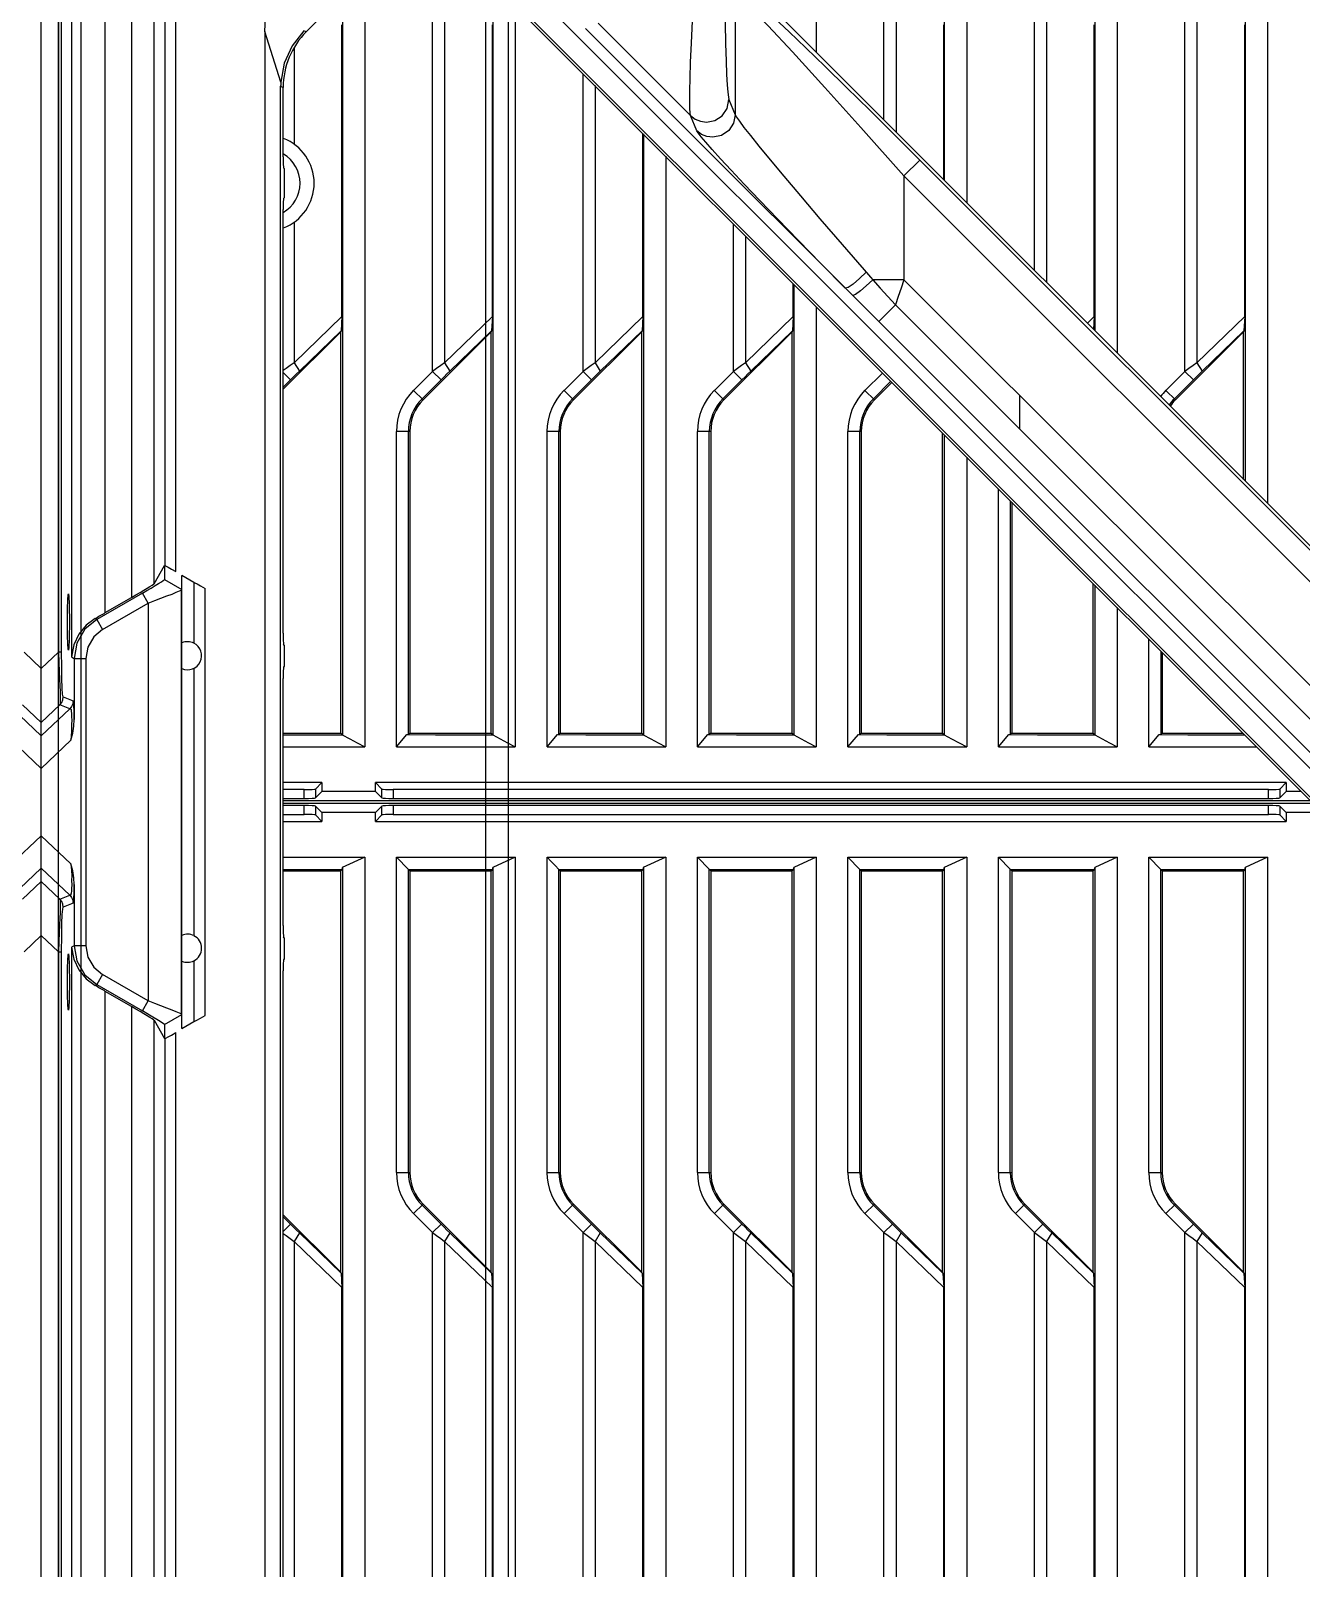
# Model space of a CAD drawing. Header units: millimetres. Extents: x -3132 to 28633, y 682 to 5849.
# Drawn here: x 24060 to 24172.9, y 2267.6 to 2404.3 of the extents above; entities that cross this region are included whole.
import ezdxf

# ---------------------------------------------------------------- set-up
doc = ezdxf.new("R2010")
doc.units = ezdxf.units.MM

# ---------------------------------------------------------------- blocks, each defined once
blk = doc.blocks.new('rtjg')
at = {"linetype": 'Continuous'}
for p, q in [((18239.39, 1763.81), (18239.39, 2763.81)), ((18739.39, 1763.81), (18739.39, 2763.81)), ((18242.08, 2500.91), (18242.08, 2026.71)), ((18240.91, 2500.5), (18240.91, 2027.12)), ((18241.2, 2027.12), (18241.2, 2500.5)), ((18245.08, 2030.64), (18245.08, 2496.98)), ((18247.41, 2495.64), (18247.41, 2031.98)), ((18249.41, 2033.21), (18249.41, 2494.41)), ((18333, 2257.99), (18333, 2055.71)), ((18334.99, 2258.81), (18334.99, 2053.72)), ((18321.62, 2256.52), (18321.62, 2067.09)), ((18319.63, 2255.85), (18319.63, 2069.08)), ((18308.25, 2252.06), (18308.25, 2080.46)), ((18346.37, 2251.81), (18346.37, 2042.34)), ((18348.36, 2251.81), (18348.36, 2040.35)), ((18250.36, 2120.48), (18250.36, 2034.83)), ((18251.35, 2034.29), (18251.35, 2118.96)), ((18273.31, 2095.59), (18358.39, 2010.52)), ((18271.96, 2091.29), (18262.94, 2082.27)), ((18355.81, 2010.27), (18274.78, 2091.29)), ((18268.14, 2087.47), (18268.14, 2018.72)), ((18274.16, 2052.08), (18274.16, 2087.75)), ((18275.23, 2086.98), (18275.23, 2052.85)), ((18314.27, 2074.43), (18314.27, 2087.75)), ((18315.34, 2086.98), (18315.34, 2073.36)), ((18327.64, 2061.06), (18327.64, 2087.75)), ((18328.71, 2086.98), (18328.71, 2059.99)), ((18341.01, 2052.08), (18341.01, 2087.75)), ((18342.08, 2086.98), (18342.08, 2052.85)), ((18266.15, 2085.48), (18266.15, 2019.79)), ((18279.52, 2086.56), (18279.52, 2019.79)), ((18301.05, 2085.64), (18301.05, 2074.88)), ((18302.48, 2086.23), (18353.31, 2035.39)), ((18281.51, 2084.57), (18281.51, 2018.72)), ((18266.1, 2056.95), (18266.1, 2082.88)), ((18279.47, 2056.95), (18279.47, 2082.88)), ((18288.87, 2083.03), (18297.08, 2074.82)), ((18319.58, 2069.12), (18319.58, 2082.88)), ((18332.95, 2056.95), (18332.95, 2082.88)), ((18346.32, 2056.95), (18346.32, 2082.88)), ((18260.67, 2077.79), (18259.24, 2082.29)), ((18259.24, 2082.29), (18259.24, 1838.49)), ((18262.94, 2082.27), (18262.73, 2082.36)), ((18404.71, 1965.61), (18287.75, 2082.57)), ((18261.86, 2080.87), (18261.86, 2072.27)), ((18287.53, 2052.08), (18287.53, 2078.54)), ((18260.66, 2077.42), (18260.89, 2077.33)), ((18260.66, 1838.49), (18260.66, 2077.42)), ((18260.89, 2071.16), (18260.89, 2077.33)), ((18288.6, 2077.48), (18288.6, 2052.85)), ((18300.49, 2076.24), (18301.05, 2074.88)), ((18297.64, 2073.47), (18297.08, 2074.82)), ((18292.84, 2056.95), (18292.84, 2073.23)), ((18292.89, 2073.19), (18292.89, 2019.79)), ((18294.88, 2071.2), (18294.88, 2018.72)), ((18316.04, 2069.46), (18317.46, 2070.87)), ((18355.09, 2033.24), (18317.46, 2070.87)), ((18260.92, 2070.17), (18260.96, 2070.11)), ((18260.96, 2070.11), (18260.96, 2067.51)), ((18316.04, 2069.46), (18398.86, 1986.65)), ((18316.04, 2069.46), (18316.04, 2060.23)), ((18260.89, 2028.83), (18260.89, 2066.46)), ((18260.92, 2067.45), (18260.96, 2067.51)), ((18261.86, 2065.35), (18261.86, 2052.85)), ((18300.9, 2052.08), (18300.9, 2065.17)), ((18301.97, 2064.11), (18301.97, 2052.85)), ((18306.21, 2056.95), (18306.21, 2059.86)), ((18306.26, 2059.82), (18306.26, 2019.79)), ((18316.04, 2060.23), (18313.27, 2060.23)), ((18405.15, 1971.13), (18316.04, 2060.23)), ((18266.1, 2056.95), (18261.86, 2052.85)), ((18266.1, 2056.95), (18266.03, 2055.69)), ((18279.47, 2056.95), (18275.23, 2052.85)), ((18279.47, 2056.95), (18279.4, 2055.69)), ((18292.84, 2056.95), (18288.6, 2052.85)), ((18292.84, 2056.95), (18292.77, 2055.69)), ((18306.21, 2056.95), (18301.97, 2052.85)), ((18306.21, 2056.95), (18306.14, 2055.69)), ((18308.25, 2057.83), (18308.25, 2018.72)), ((18313.81, 2056.51), (18315.29, 2057.99)), ((18315.29, 2057.99), (18405.14, 1968.15)), ((18332.95, 2056.95), (18332.34, 2056.36)), ((18332.95, 2056.95), (18332.89, 2055.81)), ((18346.32, 2056.95), (18342.08, 2052.85)), ((18346.32, 2056.95), (18346.25, 2055.69)), ((18260.89, 2050.5), (18266, 2055.61)), ((18262.32, 2052.11), (18266.03, 2055.69)), ((18266.03, 2055.69), (18266, 2055.61)), ((18266, 2019.94), (18266, 2055.61)), ((18273.31, 2049.55), (18279.37, 2055.61)), ((18275.69, 2052.11), (18279.4, 2055.69)), ((18279.4, 2055.69), (18279.37, 2055.61)), ((18279.37, 2019.94), (18279.37, 2055.61)), ((18286.68, 2049.55), (18292.74, 2055.61)), ((18289.06, 2052.11), (18292.77, 2055.69)), ((18292.77, 2055.69), (18292.74, 2055.61)), ((18292.74, 2019.94), (18292.74, 2055.61)), ((18300.05, 2049.55), (18306.11, 2055.61)), ((18302.43, 2052.11), (18306.14, 2055.69)), ((18306.14, 2055.69), (18306.11, 2055.61)), ((18306.11, 2019.94), (18306.11, 2055.61)), ((18340.16, 2049.55), (18346.22, 2055.61)), ((18342.54, 2052.11), (18346.25, 2055.69)), ((18346.25, 2055.69), (18346.22, 2055.61)), ((18346.22, 2042.48), (18346.22, 2055.61)), ((18261.86, 2052.85), (18262.32, 2052.11)), ((18275.23, 2052.85), (18275.69, 2052.11)), ((18288.6, 2052.85), (18289.06, 2052.11)), ((18301.97, 2052.85), (18302.43, 2052.11)), ((18342.08, 2052.85), (18342.54, 2052.11)), ((18261.54, 2051.34), (18260.89, 2051.99)), ((18260.89, 2050.69), (18261.54, 2051.34)), ((18274.16, 2052.08), (18272.47, 2050.39)), ((18273.22, 2049.65), (18274.91, 2051.34)), ((18274.91, 2051.34), (18274.16, 2052.08)), ((18287.53, 2052.08), (18285.84, 2050.39)), ((18286.59, 2049.65), (18288.28, 2051.34)), ((18288.28, 2051.34), (18287.53, 2052.08)), ((18300.9, 2052.08), (18299.21, 2050.39)), ((18299.96, 2049.65), (18301.65, 2051.34)), ((18301.65, 2051.34), (18300.9, 2052.08)), ((18314.13, 2051.94), (18312.58, 2050.39)), ((18341.01, 2052.08), (18339.32, 2050.39)), ((18341.76, 2051.34), (18340.07, 2049.65)), ((18341.76, 2051.34), (18341.01, 2052.08)), ((18272.47, 2050.39), (18273.31, 2049.55)), ((18285.84, 2050.39), (18286.68, 2049.55)), ((18299.21, 2050.39), (18300.05, 2049.55)), ((18312.58, 2050.39), (18313.42, 2049.55)), ((18313.33, 2049.65), (18314.88, 2051.2)), ((18313.42, 2049.55), (18314.97, 2051.1)), ((18326.34, 2046.94), (18326.34, 2049.93)), ((18339.32, 2050.39), (18340.16, 2049.55)), ((18272.14, 2046.73), (18270.96, 2046.73)), ((18270.96, 2018.72), (18270.96, 2046.73)), ((18272.01, 2019.81), (18272.01, 2046.73)), ((18272.14, 2046.73), (18272.14, 2019.94)), ((18285.51, 2046.73), (18284.33, 2046.73)), ((18284.33, 2018.72), (18284.33, 2046.73)), ((18285.38, 2019.81), (18285.38, 2046.73)), ((18285.51, 2046.73), (18285.51, 2019.94)), ((18298.88, 2046.73), (18297.7, 2046.73)), ((18297.7, 2018.72), (18297.7, 2046.73)), ((18298.75, 2019.81), (18298.75, 2046.73)), ((18298.88, 2046.73), (18298.88, 2019.94)), ((18312.25, 2046.73), (18311.07, 2046.73)), ((18311.07, 2018.72), (18311.07, 2046.73)), ((18312.12, 2019.81), (18312.12, 2046.73)), ((18312.25, 2046.73), (18312.25, 2019.94)), ((18319.48, 2019.94), (18319.48, 2046.6)), ((18319.63, 2046.45), (18319.63, 2019.79)), ((18321.62, 2044.46), (18321.62, 2018.72)), ((18324.44, 2018.72), (18324.44, 2041.64)), ((18325.49, 2040.59), (18325.49, 2019.81)), ((18325.62, 2040.45), (18325.62, 2019.94)), ((18249.41, 2033.21), (18250.34, 2034.82)), ((18250.36, 2034.83), (18250.34, 2034.82)), ((18250.34, 2034.82), (18250.34, 2033.59)), ((18250.34, 2033.59), (18251.89, 2032.69)), ((18252.95, 2033.33), (18251.89, 2033.94)), ((18251.89, 1993.68), (18251.89, 2033.94)), ((18248.37, 2032.37), (18244.32, 2030.04)), ((18248.89, 2031.48), (18248.37, 2032.37)), ((18251.81, 2032.65), (18251.81, 1994.97)), ((18252.95, 2033.33), (18252.95, 2027.93)), ((18253.94, 1994.82), (18253.94, 2032.79)), ((18332.85, 2019.94), (18332.85, 2033.23)), ((18333, 2033.08), (18333, 2019.79)), ((18244.84, 2029.14), (18248.89, 2031.48)), ((18245.08, 2030.64), (18247.41, 2031.98)), ((18248.89, 2031.48), (18248.89, 1996.14)), ((18334.99, 2031.09), (18334.99, 2018.72)), ((18244.32, 2030.04), (18244.18, 2030.12)), ((18244.32, 2030.04), (18244.84, 2029.14)), ((18337.81, 2018.72), (18337.81, 2028.27)), ((18239.39, 2025.68), (18240.91, 2027.12)), ((18241.2, 2027.12), (18240.91, 2027.12)), ((18242.08, 2026.71), (18242.32, 2026.57)), ((18260.96, 2027.74), (18260.92, 2027.84)), ((18260.96, 2027.74), (18260.96, 2025.87)), ((18338.86, 2027.22), (18338.86, 2019.81)), ((18338.99, 2027.08), (18338.99, 2019.94)), ((18737.87, 2027.12), (18739.39, 2025.68)), ((18242.32, 2026.57), (18242.32, 2021.13)), ((18242.32, 2026.57), (18243.36, 2026.57)), ((18243.36, 2026.57), (18243.36, 2001.04)), ((18252.95, 2025.69), (18252.95, 2001.93)), ((18260.96, 2025.87), (18260.92, 2025.78)), ((18260.89, 2002.83), (18260.89, 2024.79)), ((18241.34, 2023.16), (18242.22, 2022.8)), ((18241.05, 2022.45), (18239.39, 2020.87)), ((18239.39, 2019.68), (18241.92, 2022.09)), ((18241.92, 2022.09), (18241.05, 2022.45)), ((18736.85, 2022.09), (18739.39, 2019.68)), ((18739.39, 2020.87), (18737.73, 2022.45)), ((18260.89, 2019.94), (18266, 2019.94)), ((18266, 2019.94), (18266.14, 2019.8)), ((18270.96, 2018.72), (18271.88, 2019.8)), ((18271.88, 2019.8), (18272.01, 2019.81)), ((18272.14, 2019.94), (18272.01, 2019.81)), ((18272.14, 2019.94), (18279.37, 2019.94)), ((18279.37, 2019.94), (18279.51, 2019.8)), ((18284.33, 2018.72), (18285.25, 2019.8)), ((18285.25, 2019.8), (18285.38, 2019.81)), ((18285.51, 2019.94), (18285.38, 2019.81)), ((18285.51, 2019.94), (18292.74, 2019.94)), ((18292.74, 2019.94), (18292.88, 2019.8)), ((18297.7, 2018.72), (18298.62, 2019.8)), ((18298.62, 2019.8), (18298.75, 2019.81)), ((18298.88, 2019.94), (18298.75, 2019.81)), ((18298.88, 2019.94), (18306.11, 2019.94)), ((18306.11, 2019.94), (18306.25, 2019.8)), ((18311.07, 2018.72), (18311.99, 2019.8)), ((18311.99, 2019.8), (18312.12, 2019.81)), ((18312.25, 2019.94), (18312.12, 2019.81)), ((18312.25, 2019.94), (18319.48, 2019.94)), ((18319.48, 2019.94), (18319.62, 2019.8)), ((18324.44, 2018.72), (18325.36, 2019.8)), ((18325.36, 2019.8), (18325.49, 2019.81)), ((18325.62, 2019.94), (18325.49, 2019.81)), ((18325.62, 2019.94), (18332.85, 2019.94)), ((18332.85, 2019.94), (18332.99, 2019.8)), ((18337.81, 2018.72), (18338.73, 2019.8)), ((18338.73, 2019.8), (18338.86, 2019.81)), ((18338.99, 2019.94), (18338.86, 2019.81)), ((18338.99, 2019.94), (18346.13, 2019.94)), ((18242.03, 2019.32), (18239.39, 2016.8)), ((18260.89, 2018.72), (18268.14, 2018.72)), ((18270.96, 2018.72), (18281.51, 2018.72)), ((18284.33, 2018.72), (18294.88, 2018.72)), ((18297.7, 2018.72), (18308.25, 2018.72)), ((18311.07, 2018.72), (18321.62, 2018.72)), ((18324.44, 2018.72), (18334.99, 2018.72)), ((18337.81, 2018.72), (18347.35, 2018.72)), ((18739.39, 2016.8), (18736.74, 2019.32)), ((18264.33, 2015.53), (18260.89, 2015.53)), ((18262.76, 2014.91), (18260.89, 2014.91)), ((18262.76, 2014.13), (18262.76, 2014.91)), ((18263.76, 2014.96), (18264.33, 2015.53)), ((18263.76, 2014.96), (18263.76, 2014.18)), ((18263.76, 2014.18), (18264.33, 2014.75)), ((18264.33, 2015.53), (18264.33, 2014.75)), ((18269.09, 2014.75), (18264.33, 2014.75)), ((18269.66, 2014.96), (18269.09, 2015.53)), ((18350.01, 2015.53), (18269.09, 2015.53)), ((18269.09, 2014.75), (18269.09, 2015.53)), ((18269.66, 2014.18), (18269.09, 2014.75)), ((18269.66, 2014.18), (18269.66, 2014.96)), ((18348.44, 2014.91), (18270.66, 2014.91)), ((18270.66, 2014.91), (18270.66, 2014.13)), ((18348.44, 2014.13), (18348.44, 2014.91)), ((18349.44, 2014.96), (18350.01, 2015.53)), ((18349.44, 2014.96), (18349.44, 2014.18)), ((18349.44, 2014.18), (18350.01, 2014.75)), ((18350.01, 2015.53), (18350.01, 2014.75)), ((18351.33, 2014.75), (18350.01, 2014.75)), ((18260.89, 2014.13), (18262.76, 2014.13)), ((18352.17, 2013.91), (18260.89, 2013.91)), ((18260.89, 2013.71), (18352.37, 2013.71)), ((18262.76, 2013.49), (18260.89, 2013.49)), ((18262.76, 2012.71), (18262.76, 2013.49)), ((18263.76, 2013.44), (18264.33, 2012.87)), ((18263.76, 2013.44), (18263.76, 2012.66)), ((18269.66, 2013.44), (18269.09, 2012.87)), ((18269.66, 2012.66), (18269.66, 2013.44)), ((18270.66, 2014.13), (18348.44, 2014.13)), ((18348.44, 2013.49), (18270.66, 2013.49)), ((18270.66, 2013.49), (18270.66, 2012.71)), ((18348.44, 2012.71), (18348.44, 2013.49)), ((18349.44, 2013.44), (18350.01, 2012.87)), ((18349.44, 2013.44), (18349.44, 2012.66)), ((18260.89, 2012.71), (18262.76, 2012.71)), ((18260.89, 2012.09), (18264.33, 2012.09)), ((18263.76, 2012.66), (18264.33, 2012.09)), ((18264.33, 2012.87), (18264.33, 2012.09)), ((18269.09, 2012.87), (18264.33, 2012.87)), ((18269.09, 2012.09), (18269.09, 2012.87)), ((18269.66, 2012.66), (18269.09, 2012.09)), ((18269.09, 2012.09), (18350.01, 2012.09)), ((18270.66, 2012.71), (18348.44, 2012.71)), ((18349.44, 2012.66), (18350.01, 2012.09)), ((18353.21, 2012.87), (18350.01, 2012.87)), ((18350.01, 2012.87), (18350.01, 2012.09)), ((18239.39, 2010.81), (18242.03, 2008.3)), ((18736.74, 2008.3), (18739.39, 2010.81)), ((18260.89, 2008.9), (18268.14, 2008.9)), ((18268.14, 2008.9), (18266.14, 2007.99)), ((18268.14, 2008.9), (18268.14, 1809.44)), ((18270.96, 2008.9), (18281.51, 2008.9)), ((18270.96, 1980.89), (18270.96, 2008.9)), ((18281.51, 2008.9), (18279.51, 2007.99)), ((18281.51, 2008.9), (18281.51, 1798.19)), ((18284.33, 2008.9), (18294.88, 2008.9)), ((18284.33, 1980.89), (18284.33, 2008.9)), ((18294.88, 2008.9), (18292.88, 2007.99)), ((18294.88, 2008.9), (18294.88, 1785.7)), ((18297.7, 2008.9), (18308.25, 2008.9)), ((18297.7, 1980.89), (18297.7, 2008.9)), ((18308.25, 2008.9), (18306.25, 2007.99)), ((18308.25, 2008.9), (18308.25, 1785.31)), ((18311.07, 2008.9), (18321.62, 2008.9)), ((18311.07, 1980.89), (18311.07, 2008.9)), ((18321.62, 2008.9), (18319.62, 2007.99)), ((18321.62, 2008.9), (18321.62, 1785.31)), ((18324.44, 2008.9), (18334.99, 2008.9)), ((18324.44, 1980.89), (18324.44, 2008.9)), ((18334.99, 2008.9), (18332.99, 2007.99)), ((18334.99, 2008.9), (18334.99, 1785.31)), ((18337.81, 2008.9), (18348.36, 2008.9)), ((18337.81, 1980.89), (18337.81, 2008.9)), ((18348.36, 2008.9), (18346.36, 2007.99)), ((18348.36, 2008.9), (18348.36, 1785.31)), ((18241.92, 2005.53), (18239.39, 2007.94)), ((18260.89, 2007.81), (18266.13, 2007.81)), ((18260.89, 2007.68), (18266, 2007.68)), ((18266, 2007.68), (18266.13, 2007.81)), ((18266, 1972.01), (18266, 2007.68)), ((18266.13, 2007.81), (18266.15, 2007.99)), ((18266.15, 2007.99), (18266.15, 1813.55)), ((18272.01, 1980.89), (18272.01, 2007.82)), ((18272.14, 2007.68), (18272.02, 2007.81)), ((18272.02, 2007.81), (18279.5, 2007.81)), ((18272.14, 2007.68), (18279.37, 2007.68)), ((18272.14, 2007.68), (18272.14, 1980.89)), ((18279.37, 2007.68), (18279.5, 2007.81)), ((18279.37, 1972.01), (18279.37, 2007.68)), ((18279.5, 2007.81), (18279.52, 2007.99)), ((18279.52, 2007.99), (18279.52, 1800.18)), ((18285.38, 1980.89), (18285.38, 2007.82)), ((18285.51, 2007.68), (18285.39, 2007.81)), ((18285.39, 2007.81), (18292.87, 2007.81)), ((18285.51, 2007.68), (18292.74, 2007.68)), ((18285.51, 2007.68), (18285.51, 1980.89)), ((18292.74, 2007.68), (18292.87, 2007.81)), ((18292.74, 1972.01), (18292.74, 2007.68)), ((18292.87, 2007.81), (18292.89, 2007.99)), ((18292.89, 2007.99), (18292.89, 1786.87)), ((18298.75, 1980.89), (18298.75, 2007.82)), ((18298.88, 2007.68), (18298.76, 2007.81)), ((18298.76, 2007.81), (18306.24, 2007.81)), ((18298.88, 2007.68), (18306.11, 2007.68)), ((18298.88, 2007.68), (18298.88, 1980.89)), ((18306.11, 2007.68), (18306.24, 2007.81)), ((18306.11, 1972.01), (18306.11, 2007.68)), ((18306.24, 2007.81), (18306.26, 2007.99)), ((18306.26, 2007.99), (18306.26, 1785.31)), ((18312.12, 1980.89), (18312.12, 2007.82)), ((18312.25, 2007.68), (18312.13, 2007.81)), ((18312.13, 2007.81), (18319.61, 2007.81)), ((18312.25, 2007.68), (18319.48, 2007.68)), ((18312.25, 2007.68), (18312.25, 1980.89)), ((18319.48, 2007.68), (18319.61, 2007.81)), ((18319.48, 1972.01), (18319.48, 2007.68)), ((18319.61, 2007.81), (18319.63, 2007.99)), ((18319.63, 2007.99), (18319.63, 1785.31)), ((18325.49, 1980.89), (18325.49, 2007.82)), ((18325.62, 2007.68), (18325.5, 2007.81)), ((18325.5, 2007.81), (18332.98, 2007.81)), ((18325.62, 2007.68), (18332.85, 2007.68)), ((18325.62, 2007.68), (18325.62, 1980.89)), ((18332.85, 2007.68), (18332.98, 2007.81)), ((18332.85, 1972.01), (18332.85, 2007.68)), ((18332.98, 2007.81), (18333, 2007.99)), ((18333, 2007.99), (18333, 1785.31)), ((18338.86, 1980.89), (18338.86, 2007.82)), ((18338.87, 2007.81), (18346.35, 2007.81)), ((18338.99, 2007.68), (18338.87, 2007.81)), ((18338.99, 2007.68), (18346.22, 2007.68)), ((18338.99, 2007.68), (18338.99, 1980.89)), ((18346.22, 2007.68), (18346.35, 2007.81)), ((18346.22, 1972.01), (18346.22, 2007.68)), ((18346.35, 2007.81), (18346.37, 2007.99)), ((18346.37, 2007.99), (18346.37, 1785.31)), ((18739.39, 2007.94), (18736.85, 2005.53)), ((18239.39, 2006.75), (18241.05, 2005.17)), ((18242.32, 2006.49), (18242.32, 2001.04)), ((18737.73, 2005.17), (18739.39, 2006.75)), ((18241.05, 2005.17), (18241.92, 2005.53)), ((18242.22, 2004.82), (18241.34, 2004.46)), ((18240.91, 2000.5), (18239.39, 2001.94)), ((18242.32, 2001.04), (18242.08, 2000.91)), ((18242.08, 2000.91), (18242.08, 1801.59)), ((18243.36, 2001.04), (18242.32, 2001.04)), ((18260.96, 2001.74), (18260.92, 2001.84)), ((18260.96, 2001.74), (18260.96, 1999.87)), ((18739.39, 2001.94), (18737.87, 2000.5)), ((18240.91, 2000.5), (18241.2, 2000.5)), ((18240.91, 2000.5), (18240.91, 1791.54)), ((18241.2, 1791.5), (18241.2, 2000.5)), ((18252.95, 1999.69), (18252.95, 1994.29)), ((18260.96, 1999.87), (18260.92, 1999.78)), ((18244.84, 1998.48), (18244.32, 1997.58)), ((18248.89, 1996.14), (18244.84, 1998.48)), ((18260.89, 1821.29), (18260.89, 1998.79)), ((18244.18, 1997.5), (18244.32, 1997.58)), ((18244.32, 1997.58), (18248.37, 1995.25)), ((18247.41, 1995.64), (18245.08, 1996.98)), ((18245.08, 1801.59), (18245.08, 1996.98)), ((18247.41, 1995.64), (18247.41, 1803.91)), ((18248.37, 1995.25), (18248.89, 1996.14)), ((18249.48, 1995.91), (18248.89, 1996.14)), ((18249.41, 1994.41), (18250.34, 1992.8)), ((18249.41, 1806.01), (18249.41, 1994.41)), ((18250.34, 1994.03), (18251.89, 1994.93)), ((18250.34, 1994.03), (18250.34, 1992.8)), ((18251.81, 1994.97), (18251.37, 1995.17)), ((18251.89, 1993.68), (18252.95, 1994.29)), ((18250.34, 1992.8), (18250.36, 1992.79)), ((18250.36, 1992.79), (18250.36, 1830.61)), ((18251.35, 1830.61), (18251.35, 1993.33)), ((18270.96, 1980.89), (18272.14, 1980.89)), ((18284.33, 1980.89), (18285.51, 1980.89)), ((18297.7, 1980.89), (18298.88, 1980.89)), ((18311.07, 1980.89), (18312.25, 1980.89)), ((18324.44, 1980.89), (18325.62, 1980.89)), ((18337.81, 1980.89), (18338.99, 1980.89)), ((18273.31, 1978.06), (18272.47, 1977.22)), ((18274.91, 1976.28), (18273.22, 1977.97)), ((18279.37, 1972.01), (18273.31, 1978.06)), ((18286.68, 1978.06), (18285.84, 1977.22)), ((18288.28, 1976.28), (18286.59, 1977.97)), ((18292.74, 1972.01), (18286.68, 1978.06)), ((18300.05, 1978.06), (18299.21, 1977.22)), ((18301.65, 1976.28), (18299.96, 1977.97)), ((18306.11, 1972.01), (18300.05, 1978.06)), ((18313.42, 1978.06), (18312.58, 1977.22)), ((18315.02, 1976.28), (18313.33, 1977.97)), ((18319.48, 1972.01), (18313.42, 1978.06)), ((18326.79, 1978.06), (18325.95, 1977.22)), ((18328.39, 1976.28), (18326.7, 1977.97)), ((18332.85, 1972.01), (18326.79, 1978.06)), ((18340.16, 1978.06), (18339.32, 1977.22)), ((18341.76, 1976.28), (18340.07, 1977.97)), ((18346.22, 1972.01), (18340.16, 1978.06)), ((18266, 1972.01), (18260.89, 1977.12)), ((18261.54, 1976.28), (18260.89, 1976.93)), ((18260.89, 1975.63), (18261.54, 1976.28)), ((18272.47, 1977.22), (18274.16, 1975.54)), ((18274.16, 1975.54), (18274.91, 1976.28)), ((18285.84, 1977.22), (18287.53, 1975.54)), ((18287.53, 1975.54), (18288.28, 1976.28)), ((18299.21, 1977.22), (18300.9, 1975.54)), ((18300.9, 1975.54), (18301.65, 1976.28)), ((18312.58, 1977.22), (18314.27, 1975.54)), ((18314.27, 1975.54), (18315.02, 1976.28)), ((18325.95, 1977.22), (18327.64, 1975.54)), ((18327.64, 1975.54), (18328.39, 1976.28)), ((18339.32, 1977.22), (18341.01, 1975.54)), ((18341.01, 1975.54), (18341.76, 1976.28)), ((18262.32, 1975.51), (18261.86, 1974.76)), ((18261.86, 1974.76), (18266.1, 1970.67)), ((18261.86, 1974.76), (18261.86, 1940.64)), ((18266.03, 1971.93), (18262.32, 1975.51)), ((18274.16, 1939.87), (18274.16, 1975.54)), ((18275.69, 1975.51), (18275.23, 1974.76)), ((18275.23, 1974.76), (18279.47, 1970.67)), ((18275.23, 1974.76), (18275.23, 1940.64)), ((18279.4, 1971.93), (18275.69, 1975.51)), ((18287.53, 1939.87), (18287.53, 1975.54)), ((18289.06, 1975.51), (18288.6, 1974.76)), ((18288.6, 1974.76), (18292.84, 1970.67)), ((18288.6, 1974.76), (18288.6, 1940.64)), ((18292.77, 1971.93), (18289.06, 1975.51)), ((18300.9, 1939.87), (18300.9, 1975.54)), ((18302.43, 1975.51), (18301.97, 1974.76)), ((18301.97, 1974.76), (18306.21, 1970.67)), ((18301.97, 1974.76), (18301.97, 1940.64)), ((18306.14, 1971.93), (18302.43, 1975.51)), ((18314.27, 1939.87), (18314.27, 1975.54)), ((18315.8, 1975.51), (18315.34, 1974.76)), ((18315.34, 1974.76), (18319.58, 1970.67)), ((18315.34, 1974.76), (18315.34, 1940.64)), ((18319.51, 1971.93), (18315.8, 1975.51)), ((18327.64, 1939.87), (18327.64, 1975.54)), ((18329.17, 1975.51), (18328.71, 1974.76)), ((18328.71, 1974.76), (18332.95, 1970.67)), ((18328.71, 1974.76), (18328.71, 1940.64)), ((18332.88, 1971.93), (18329.17, 1975.51)), ((18341.01, 1939.87), (18341.01, 1975.54)), ((18342.54, 1975.51), (18342.08, 1974.76)), ((18342.08, 1974.76), (18346.32, 1970.67)), ((18342.08, 1974.76), (18342.08, 1940.64)), ((18346.25, 1971.93), (18342.54, 1975.51)), ((18266.03, 1971.93), (18266, 1972.01)), ((18279.4, 1971.93), (18279.37, 1972.01)), ((18292.77, 1971.93), (18292.74, 1972.01)), ((18306.14, 1971.93), (18306.11, 1972.01)), ((18319.51, 1971.93), (18319.48, 1972.01)), ((18332.88, 1971.93), (18332.85, 1972.01)), ((18346.25, 1971.93), (18346.22, 1972.01)), ((18266.03, 1971.93), (18266.1, 1970.67)), ((18266.1, 1944.74), (18266.1, 1970.67)), ((18279.4, 1971.93), (18279.47, 1970.67)), ((18279.47, 1944.74), (18279.47, 1970.67)), ((18292.77, 1971.93), (18292.84, 1970.67)), ((18292.84, 1944.74), (18292.84, 1970.67)), ((18306.14, 1971.93), (18306.21, 1970.67)), ((18306.21, 1944.74), (18306.21, 1970.67)), ((18319.51, 1971.93), (18319.58, 1970.67)), ((18319.58, 1944.74), (18319.58, 1970.67)), ((18332.88, 1971.93), (18332.95, 1970.67)), ((18332.95, 1944.74), (18332.95, 1970.67)), ((18346.25, 1971.93), (18346.32, 1970.67)), ((18346.32, 1944.74), (18346.32, 1970.67))]:
    blk.add_line(p, q, dxfattribs=at)
for points in [[(18297.08, 2074.82), (18297.04, 2075.04), (18297.02, 2075.47), (18297.01, 2076.13), (18297.02, 2077.02), (18297.05, 2078.16), (18297.09, 2079.57), (18297.16, 2081.26), (18297.25, 2083.25), (18297.36, 2085.5), (18297.5, 2088.02), (18297.66, 2090.74), (18297.83, 2093.59), (18298.02, 2096.5)], [(18300.02, 2096.5), (18300.03, 2093.47), (18300.04, 2090.52), (18300.07, 2087.75), (18300.11, 2085.24), (18300.15, 2083.05), (18300.19, 2081.2), (18300.24, 2079.69), (18300.29, 2078.48), (18300.34, 2077.55), (18300.39, 2076.89), (18300.44, 2076.45), (18300.49, 2076.24)], [(18274.78, 2091.6), (18275.17, 2091.22), (18275.54, 2090.84), (18356.02, 2010.36)], [(18316.04, 2069.46), (18312.22, 2073.76), (18309.01, 2077.33), (18306.13, 2080.49), (18303.98, 2082.79), (18302.38, 2084.45), (18301.4, 2085.4), (18301.05, 2085.64)], [(18301.85, 2085.97), (18302.57, 2085.33), (18303.46, 2084.5), (18304.54, 2083.49), (18305.83, 2082.27), (18307.32, 2080.84), (18309.03, 2079.19), (18310.94, 2077.33), (18313.01, 2075.29), (18315.2, 2073.12), (18317.46, 2070.87)], [(18262.73, 2082.36), (18261.67, 2081.01), (18260.97, 2079.47), (18260.67, 2077.79)], [(18298.49, 2074.24), (18299.24, 2074.39), (18299.88, 2074.81), (18300.33, 2075.46), (18300.49, 2076.24)], [(18297.08, 2074.82), (18297.49, 2074.51), (18297.97, 2074.31), (18298.49, 2074.24)], [(18301.05, 2074.88), (18300.91, 2074.14), (18300.49, 2073.5), (18299.84, 2073.05), (18299.05, 2072.89)], [(18301.05, 2074.88), (18301.17, 2074.68), (18301.42, 2074.31), (18301.82, 2073.77), (18302.4, 2073.04), (18303.16, 2072.09), (18304.15, 2070.89), (18305.37, 2069.43), (18306.85, 2067.68), (18308.58, 2065.65), (18310.54, 2063.37), (18312.88, 2060.68)], [(18310.83, 2059.49), (18308.67, 2061.68), (18306.67, 2063.73), (18304.84, 2065.61), (18303.23, 2067.28), (18301.85, 2068.73), (18300.7, 2069.96), (18299.75, 2070.98), (18299, 2071.81), (18298.43, 2072.46), (18298.02, 2072.94), (18297.76, 2073.28), (18297.64, 2073.47)], [(18299.05, 2072.89), (18298.54, 2072.95), (18298.06, 2073.15), (18297.64, 2073.47)], [(18312.69, 2060.9), (18312.1, 2060.33), (18311.54, 2059.85), (18311.08, 2059.55), (18310.83, 2059.49)], [(18313.27, 2060.23), (18312.7, 2059.69), (18312.18, 2059.24), (18311.74, 2058.93), (18311.49, 2058.83)], [(18312.88, 2060.68), (18313.08, 2060.46), (18313.27, 2060.23)], [(18313.27, 2060.23), (18313.94, 2059.48), (18314.62, 2058.73), (18315.29, 2057.99)], [(18316.04, 2060.23), (18315.79, 2059.48), (18315.54, 2058.74), (18315.29, 2057.99)], [(18261.86, 2052.85), (18261.51, 2052.6), (18261.15, 2052.35), (18260.89, 2052.15)], [(18275.23, 2052.85), (18274.88, 2052.6), (18274.52, 2052.35), (18274.16, 2052.08)], [(18288.6, 2052.85), (18288.25, 2052.6), (18287.89, 2052.35), (18287.53, 2052.08)], [(18301.97, 2052.85), (18301.62, 2052.6), (18301.26, 2052.35), (18300.9, 2052.08)], [(18342.08, 2052.85), (18341.73, 2052.6), (18341.37, 2052.35), (18341.01, 2052.08)], [(18261.54, 2051.34), (18261.81, 2051.6), (18262.07, 2051.86), (18262.32, 2052.11)], [(18274.91, 2051.34), (18275.18, 2051.6), (18275.44, 2051.86), (18275.69, 2052.11)], [(18288.28, 2051.34), (18288.55, 2051.6), (18288.81, 2051.86), (18289.06, 2052.11)], [(18301.65, 2051.34), (18301.92, 2051.6), (18302.18, 2051.86), (18302.43, 2052.11)], [(18341.76, 2051.34), (18342.03, 2051.6), (18342.29, 2051.86), (18342.54, 2052.11)], [(18250.36, 2034.83), (18250.44, 2034.79), (18250.65, 2034.69), (18250.96, 2034.51), (18251.35, 2034.29)], [(18248.37, 2032.37), (18248.76, 2032.6), (18249.15, 2032.83), (18249.51, 2033.05), (18249.82, 2033.23), (18250.06, 2033.38), (18250.22, 2033.49), (18250.31, 2033.56), (18250.34, 2033.59)], [(18248.89, 2031.48), (18249.48, 2031.71), (18250.56, 2032.12)], [(18250.56, 2032.12), (18251.01, 2032.29), (18251.37, 2032.45), (18251.81, 2032.65)], [(18251.89, 2032.66), (18251.86, 2032.66), (18251.84, 2032.66), (18251.81, 2032.65)], [(18252.93, 2033.34), (18253.04, 2033.29), (18253.24, 2033.19), (18253.55, 2033.02), (18253.94, 2032.79)], [(18244.18, 2030.12), (18243.37, 2029.53), (18242.72, 2028.74), (18242.27, 2027.79), (18242.08, 2026.71)], [(18244.32, 2030.04), (18243.27, 2029.16), (18242.56, 2027.92), (18242.32, 2026.57)], [(18244.84, 2029.14), (18244.05, 2028.48), (18243.54, 2027.58), (18243.36, 2026.57)], [(18240.91, 2027.12), (18240.95, 2026.22), (18240.99, 2025.43), (18241.02, 2024.74), (18241.04, 2024.14), (18241.06, 2023.62), (18241.07, 2023.19), (18241.07, 2022.84), (18241.06, 2022.59), (18241.05, 2022.45)], [(18241.34, 2023.16), (18241.29, 2023.38), (18241.25, 2023.94), (18241.22, 2024.79), (18241.21, 2025.83), (18241.2, 2027.12)], [(18241.05, 2022.45), (18241.21, 2022.66), (18241.31, 2022.9), (18241.34, 2023.16)], [(18242.22, 2022.8), (18242.18, 2022.54), (18242.08, 2022.3), (18241.92, 2022.09)], [(18242.32, 2021.13), (18242.3, 2022.01), (18242.26, 2022.57), (18242.22, 2022.8)], [(18241.92, 2022.09), (18241.98, 2022.1), (18242.04, 2022.04), (18242.05, 2021.88), (18242.07, 2021.67), (18242.09, 2021.4), (18242.1, 2021.06), (18242.09, 2020.72), (18242.08, 2020.39), (18242.09, 2020.06), (18242.06, 2019.71), (18242.03, 2019.32)], [(18242.03, 2019.32), (18242.19, 2019.94), (18242.29, 2020.54), (18242.32, 2021.13)], [(18260.89, 2019.79), (18263.6, 2019.79), (18266.14, 2019.79)], [(18266.14, 2019.79), (18266.8, 2019.43), (18267.46, 2019.08), (18268.14, 2018.72)], [(18271.88, 2019.8), (18274.42, 2019.79), (18276.97, 2019.79), (18279.51, 2019.79)], [(18279.51, 2019.79), (18280.17, 2019.43), (18280.83, 2019.08), (18281.51, 2018.72)], [(18285.25, 2019.8), (18287.79, 2019.79), (18290.34, 2019.79), (18292.88, 2019.79)], [(18292.88, 2019.79), (18293.54, 2019.43), (18294.2, 2019.08), (18294.88, 2018.72)], [(18298.62, 2019.8), (18301.16, 2019.79), (18303.71, 2019.79), (18306.25, 2019.79)], [(18306.25, 2019.79), (18306.91, 2019.43), (18307.57, 2019.08), (18308.25, 2018.72)], [(18311.99, 2019.8), (18314.53, 2019.79), (18317.08, 2019.79), (18319.62, 2019.79)], [(18319.62, 2019.79), (18320.28, 2019.43), (18320.94, 2019.08), (18321.62, 2018.72)], [(18325.36, 2019.8), (18327.9, 2019.79), (18330.45, 2019.79), (18332.99, 2019.79)], [(18332.99, 2019.79), (18333.65, 2019.43), (18334.31, 2019.08), (18334.99, 2018.72)], [(18338.73, 2019.8), (18341.27, 2019.79), (18343.82, 2019.79), (18346.29, 2019.79)], [(18270.96, 2008.9), (18271.31, 2008.54), (18271.67, 2008.18), (18272.02, 2007.82)], [(18284.33, 2008.9), (18284.68, 2008.54), (18285.04, 2008.18), (18285.39, 2007.82)], [(18297.7, 2008.9), (18298.05, 2008.54), (18298.41, 2008.18), (18298.76, 2007.82)], [(18311.07, 2008.9), (18311.42, 2008.54), (18311.78, 2008.18), (18312.13, 2007.82)], [(18324.44, 2008.9), (18324.79, 2008.54), (18325.15, 2008.18), (18325.5, 2007.82)], [(18337.81, 2008.9), (18338.16, 2008.54), (18338.52, 2008.18), (18338.87, 2007.82)], [(18242.03, 2008.3), (18242.08, 2007.76), (18242.11, 2007.26), (18242.09, 2006.82), (18242.1, 2006.44), (18242.09, 2006.11), (18242.07, 2005.88), (18242.04, 2005.72), (18242.01, 2005.62), (18242.01, 2005.54), (18241.97, 2005.52), (18241.92, 2005.53)], [(18242.32, 2006.49), (18242.29, 2007.08), (18242.19, 2007.68), (18242.03, 2008.3)], [(18242.22, 2004.82), (18242.26, 2005.05), (18242.3, 2005.63), (18242.32, 2006.49)], [(18241.05, 2005.17), (18241.06, 2005.03), (18241.07, 2004.78), (18241.07, 2004.43), (18241.06, 2004), (18241.04, 2003.49), (18241.02, 2002.89), (18240.99, 2002.2), (18240.95, 2001.4), (18240.91, 2000.5)], [(18241.34, 2004.46), (18241.31, 2004.72), (18241.21, 2004.96), (18241.05, 2005.17)], [(18241.92, 2005.53), (18242.08, 2005.32), (18242.18, 2005.08), (18242.22, 2004.82)], [(18241.2, 2000.5), (18241.21, 2001.92), (18241.23, 2003), (18241.26, 2003.81), (18241.3, 2004.28), (18241.34, 2004.46)], [(18242.08, 2000.91), (18242.27, 1999.83), (18242.72, 1998.88), (18243.37, 1998.09), (18244.18, 1997.5)], [(18242.32, 2001.04), (18242.56, 1999.7), (18243.27, 1998.46), (18244.32, 1997.58)], [(18243.36, 2001.04), (18243.54, 2000.03), (18244.05, 1999.14), (18244.84, 1998.48)], [(18250.34, 1994.03), (18250.21, 1994.13), (18249.81, 1994.39), (18249.16, 1994.78), (18248.37, 1995.25)], [(18251.37, 1995.17), (18251.01, 1995.32), (18250.56, 1995.5), (18249.48, 1995.91)], [(18251.81, 1994.97), (18251.84, 1994.96), (18251.86, 1994.95), (18251.89, 1994.95)], [(18252.94, 1994.29), (18253.02, 1994.32), (18253.22, 1994.42), (18253.54, 1994.59), (18253.94, 1994.82)], [(18250.36, 1992.79), (18250.45, 1992.83), (18250.65, 1992.93), (18250.96, 1993.1), (18251.35, 1993.33)], [(18262.32, 1975.51), (18262.07, 1975.76), (18261.81, 1976.01), (18261.54, 1976.28)], [(18275.69, 1975.51), (18275.44, 1975.76), (18275.18, 1976.01), (18274.91, 1976.28)], [(18289.06, 1975.51), (18288.81, 1975.76), (18288.55, 1976.01), (18288.28, 1976.28)], [(18302.43, 1975.51), (18302.18, 1975.76), (18301.92, 1976.01), (18301.65, 1976.28)], [(18315.8, 1975.51), (18315.55, 1975.76), (18315.29, 1976.01), (18315.02, 1976.28)], [(18329.17, 1975.51), (18328.92, 1975.76), (18328.66, 1976.01), (18328.39, 1976.28)], [(18342.54, 1975.51), (18342.29, 1975.76), (18342.03, 1976.01), (18341.76, 1976.28)], [(18260.89, 1975.47), (18261.15, 1975.27), (18261.51, 1975.01), (18261.86, 1974.76)], [(18274.16, 1975.54), (18274.52, 1975.27), (18274.88, 1975.01), (18275.23, 1974.76)], [(18287.53, 1975.54), (18287.89, 1975.27), (18288.25, 1975.01), (18288.6, 1974.76)], [(18300.9, 1975.54), (18301.26, 1975.27), (18301.62, 1975.01), (18301.97, 1974.76)], [(18314.27, 1975.54), (18314.63, 1975.27), (18314.99, 1975.01), (18315.34, 1974.76)], [(18327.64, 1975.54), (18328, 1975.27), (18328.36, 1975.01), (18328.71, 1974.76)], [(18341.01, 1975.54), (18341.37, 1975.27), (18341.73, 1975.01), (18342.08, 1974.76)]]:
    blk.add_lwpolyline(points, dxfattribs=at)
for centre, radius, start, end in [((18259.39, 2068.81), 4.25, 290.811, 69.189), ((18259.39, 2068.81), 3, 300.0326, 59.8218), ((18276.14, 2046.73), 5.19, 135, 180), ((18289.51, 2046.73), 5.19, 135, 180), ((18302.88, 2046.73), 5.19, 135, 180), ((18316.25, 2046.73), 5.19, 135, 180), ((18342.99, 2046.73), 5.19, 135, 143.0756), ((18276.14, 2046.73), 4.13, 135, 180), ((18276.14, 2046.73), 4, 135, 180), ((18289.51, 2046.73), 4.13, 135, 180), ((18289.51, 2046.73), 4, 135, 180), ((18302.88, 2046.73), 4.13, 135, 180), ((18302.88, 2046.73), 4, 135, 180), ((18316.25, 2046.73), 4.13, 135, 180), ((18316.25, 2046.73), 4, 135, 180), ((18342.99, 2046.73), 4.13, 135, 145.0565), ((18342.99, 2046.73), 4, 135, 145.4412), ((18252.39, 2026.81), 1.25, 63.5643, 113.5782), ((18252.39, 2026.81), 1.25, 246.4218, 63.5156), ((18252.39, 2000.81), 1.25, 63.7892, 113.5782), ((18252.39, 2000.81), 1.25, 296.4844, 63.5156), ((18252.39, 2000.81), 1.25, 246.4218, 296.2112), ((18276.14, 1980.89), 5.19, 180, 225), ((18276.14, 1980.89), 4.13, 180, 225), ((18276.14, 1980.89), 4, 180, 225), ((18289.51, 1980.89), 5.19, 180, 225), ((18289.51, 1980.89), 4.13, 180, 225), ((18289.51, 1980.89), 4, 180, 225), ((18302.88, 1980.89), 5.19, 180, 225), ((18302.88, 1980.89), 4.13, 180, 225), ((18302.88, 1980.89), 4, 180, 225), ((18316.25, 1980.89), 5.19, 180, 225), ((18316.25, 1980.89), 4.13, 180, 225), ((18316.25, 1980.89), 4, 180, 225), ((18329.62, 1980.89), 5.19, 180, 225), ((18329.62, 1980.89), 4.13, 180, 225), ((18329.62, 1980.89), 4, 180, 225), ((18342.99, 1980.89), 5.19, 180, 225), ((18342.99, 1980.89), 4.13, 180, 225), ((18342.99, 1980.89), 4, 180, 225)]:
    blk.add_arc(centre, radius, start, end, dxfattribs=at)
for centre, major_axis, ratio, start_param, end_param in [((18269.31, 2065.88), (7.55, -23.77), 0.280674, -2.997283, -2.418051), ((18267.89, 2077.32), (6.47, -2.68), 0.999286, 2.749146, 3.534039), ((18267.91, 2077.32), (7.11, -1.47), 0.962916, -2.997808, -2.945369), ((18260.92, 2071.16), (0, 0.996), 0.034921, -4.712389, -3.193953), ((18260.92, 2066.46), (0, 0.996), 0.034921, 0.05236, 1.570796), ((18247.41, 2032.06), (2, 1.16), 0.030233, -1.588271, -0.052381), ((18245.08, 2030.76), (3, 1.73), 0.030233, -1.894063, -1.588271), ((18260.92, 2028.83), (0, 0.996), 0.034921, -4.712389, -3.228859), ((18260.92, 2024.79), (0, 0.996), 0.034921, 0.087266, 1.570796), ((18262.76, 2014.96), (1, 0), 0.052408, -1.570796, -0.05236), ((18270.66, 2014.96), (1, 0), 0.052408, -3.089233, -1.570796), ((18348.44, 2014.96), (1, 0), 0.052408, -1.570796, -0.05236), ((18262.76, 2014.18), (1, 0), 0.052408, -1.570796, -0.05236), ((18262.76, 2013.44), (1, 0), 0.052408, 0.05236, 1.570796), ((18270.66, 2014.18), (1, 0), 0.052408, -3.089233, -1.570796), ((18270.66, 2013.44), (1, 0), 0.052408, 1.570796, 3.089233), ((18348.44, 2014.18), (1, 0), 0.052408, -1.570796, -0.05236), ((18348.44, 2013.44), (1, 0), 0.052408, 0.05236, 1.570796), ((18262.76, 2012.66), (1, 0), 0.052408, 0.05236, 1.570796), ((18270.66, 2012.66), (1, 0), 0.052408, 1.570796, 3.089233), ((18348.44, 2012.66), (1, 0), 0.052408, 0.05236, 1.570796), ((18260.92, 2002.83), (0, 0.996), 0.034921, -4.712389, -3.228859), ((18260.92, 1998.79), (0, 0.996), 0.034921, 0.087266, 1.570796), ((18245.08, 1996.86), (3, -1.73), 0.030233, 1.588271, 1.894063), ((18247.41, 1995.56), (2, -1.16), 0.030233, 0.052381, 1.588271)]:
    blk.add_ellipse(centre, major_axis=major_axis, ratio=ratio, start_param=start_param, end_param=end_param, dxfattribs=at)
for centre in [(18241.8, 2029.81), (18241.8, 1997.81)]:
    blk.add_ellipse(centre, major_axis=(0, 2.5), ratio=0.034921, dxfattribs=at)
blk = doc.blocks.new('*U107')
blk.add_blockref('rtjg', (-18489.39, -2267.31))
blk = doc.blocks.new('*U108')
at = {"color": 0, "linetype": 'ByBlock', "lineweight": -2, "transparency": 16777216}
for p in [(500, 0), (1000, 0)]:
    blk.add_blockref('*U107', p, dxfattribs=at)
blk = doc.blocks.new('hfnv')
at = {"color": 114, "linetype": 'Continuous', "true_color": 0x139b48}
for p, q in [((20292.48, 7504.59), (20292.48, 6507.59)), ((20294.48, 7504.59), (20294.48, 6507.59)), ((20330.48, 6507.59), (20330.48, 7504.59)), ((20332.48, 7504.59), (20332.48, 6507.59))]:
    blk.add_line(p, q, dxfattribs=at)
blk = doc.blocks.new('*U116')
blk.add_blockref('hfnv', (-20547.98, -7013.09))
blk = doc.blocks.new('*U117')
at = {"color": 0, "linetype": 'ByBlock', "lineweight": -2, "transparency": 16777216}
blk.add_blockref('*U116', (1000, 0), dxfattribs=at)

msp = doc.modelspace()

# ---------------------------------------------------------------- block references
for name, p in [('*U117', (23317.901, 2592.128)), ('*U108', (23310.901, 2589.228))]:
    msp.add_blockref(name, p)

doc.saveas('drawing.dxf')
